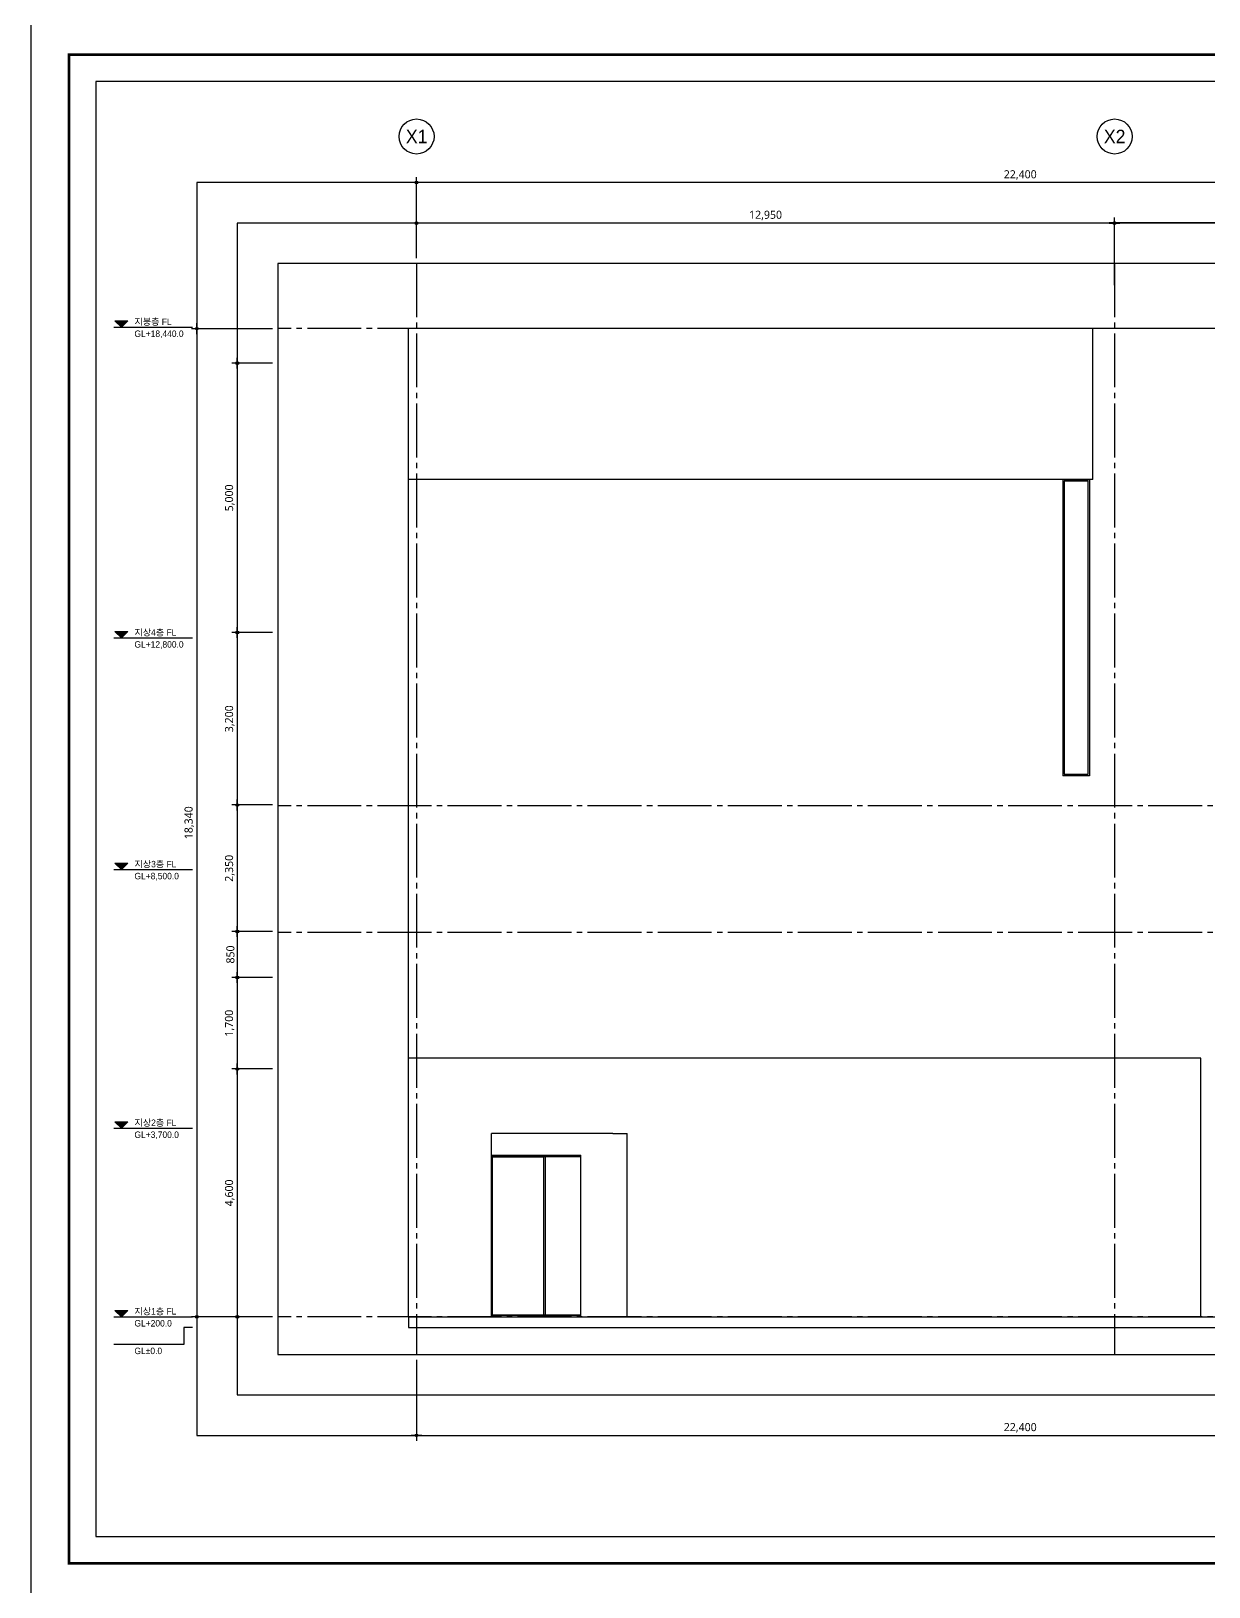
# Model space of a CAD drawing. Header units: millimetres. Extents: x 2135 to 254135, y 1035 to 90135.
# Drawn here: x 2135 to 23985, y 31148 to 60023 of the extents above; entities that cross this region are included whole.
import ezdxf
from ezdxf.enums import TextEntityAlignment as Align

# ---------------------------------------------------------------- set-up
doc = ezdxf.new("R2010")
doc.units = ezdxf.units.MM
doc.linetypes.add('CEN3', pattern=[26, 20, -2, 2, -2])
doc.linetypes.add('CENTER2', pattern=[28.575, 19.05, -3.175, 3.175, -3.175])
doc.layers.get('Defpoints').update_dxf_attribs({"color": 157})
for name, color, linetype in [('A-01-CNTL', 1, 'CENTER2'), ('A-02-ELEV', 2, 'Continuous'), ('A-03-ELEV', 3, 'Continuous'), ('A-03-TEXT', 3, 'Continuous'), ('A-04-FRAME', 4, 'Continuous'), ('A-07-DIM', 7, 'Continuous'), ('A-07-SYM', 7, 'Continuous'), ('form_TED.A', 40, 'Continuous'), ('WA2(가벽)_TED.A', 7, 'Continuous')]:
    doc.layers.add(name, color=color, linetype=linetype)
doc.styles.add('돋움', font='')
doc.styles.add('맑은고딕', font='malgun.ttf')
doc.styles.get('돋움').set_extended_font_data('Dotum')
doc.dimstyles.new('HR-100', dxfattribs={"dimscale": 120, "dimtxt": 3, "dimasz": 1, "dimexe": 2, "dimexo": 2, "dimgap": 1, "dimtad": 1, "dimdec": 0, "dimdsep": 46, "dimlunit": 6, "dimtxsty": '맑은고딕', "dimblk": 'DIMDOT', "dimcen": 2.5, "dimdle": 1.5, "dimclrd": 7, "dimclrt": 3, "dimadec": 0, "dimazin": 0, "dimtfac": 1, "dimtdec": 0, "dimtix": 1, "dimtmove": 2, "dimatfit": 3, "dimfxl": 1, "dimtvp": 1, "dimtolj": 1, "dimtzin": 0, "dimlwd": -1, "dimarcsym": 0})

# ---------------------------------------------------------------- blocks, each defined once
blk = doc.blocks.new('FORM_TED.A')
at = {"layer": 'Defpoints', "color": 143, "ltscale": 100, "true_color": 0x7aafdf}
for points in [[(12, 13.5), (355, 13.5), (355, 283.5), (12, 283.5)], [(30.75, 32.25), (336.25, 32.25), (336.25, 264.75), (30.75, 264.75)], [(38.25, 39.75), (328.75, 39.75), (328.75, 257.25), (38.25, 257.25)], [(45.75, 47.25), (321.25, 47.25), (321.25, 249.75), (45.75, 249.75)]]:
    blk.add_lwpolyline(points, close=True, dxfattribs=at)
at = {"layer": 'form_TED.A', "ltscale": 30}
blk.add_lwpolyline([(420, 0), (0, 0), (0, 297), (420, 297)], close=True, dxfattribs=at)
at = {"layer": 'form_TED.A', "ltscale": 30, "const_width": 0.5}
blk.add_lwpolyline([(407, 8.5), (7, 8.5), (7, 288.5), (407, 288.5)], close=True, dxfattribs=at)
blk = doc.blocks.new('DIMDOT')
blk.add_line((-2, 0), (2, 0))
blk.add_circle((0, 0), 0.5)
blk = doc.blocks.new('*D254')
at = {"layer": 'A-07-DIM', "color": 0, "lineweight": -2, "ltscale": 50, "transparency": 16777216}
for p, q in [((22235, 55812), (22235, 56562)), ((31685, 55812), (31685, 56562))]:
    blk.add_line(p, q, dxfattribs=at)
at = {"layer": 'A-07-DIM', "color": 7, "ltscale": 50, "transparency": 16777216}
blk.add_line((31635, 56462), (22285, 56462), dxfattribs=at)
at = {"layer": 'Defpoints', "color": 0, "ltscale": 50, "transparency": 16777216}
for p in [(22235, 56462), (22235, 55712, 0), (31685, 55712, 0)]:
    blk.add_point(p, dxfattribs=at)
at = {"layer": 'A-07-DIM', "color": 7, "ltscale": 50, "transparency": 16777216, "xscale": 50, "yscale": 50, "zscale": 50, "rotation": 180}
blk.add_blockref('DIMDOT', (22235, 56462), dxfattribs=at)
at = {"layer": 'A-07-DIM', "color": 7, "ltscale": 50, "transparency": 16777216, "xscale": 50, "yscale": 50, "zscale": 50}
blk.add_blockref('DIMDOT', (31685, 56462), dxfattribs=at)
at = {"layer": 'A-07-DIM', "color": 3, "ltscale": 50, "transparency": 16777216, "insert": (26960, 56602), "char_height": 150, "attachment_point": 5, "style": '맑은고딕'}
blk.add_mtext('\\A1;9,450', dxfattribs=at)
blk = doc.blocks.new('*D255')
at = {"layer": 'A-07-DIM', "color": 0, "lineweight": -2, "ltscale": 50, "transparency": 16777216}
for p, q in [((9285, 55812), (9285, 57312)), ((31685, 55812), (31685, 57312))]:
    blk.add_line(p, q, dxfattribs=at)
at = {"layer": 'A-07-DIM', "color": 7, "ltscale": 50, "transparency": 16777216}
blk.add_line((31635, 57212), (9335, 57212), dxfattribs=at)
at = {"layer": 'Defpoints', "color": 0, "ltscale": 50, "transparency": 16777216}
for p in [(9285, 57212), (9285, 55712, 0), (31685, 55712, 0)]:
    blk.add_point(p, dxfattribs=at)
at = {"layer": 'A-07-DIM', "color": 7, "ltscale": 50, "transparency": 16777216, "xscale": 50, "yscale": 50, "zscale": 50, "rotation": 180}
blk.add_blockref('DIMDOT', (9285, 57212), dxfattribs=at)
at = {"layer": 'A-07-DIM', "color": 7, "ltscale": 50, "transparency": 16777216, "xscale": 50, "yscale": 50, "zscale": 50}
blk.add_blockref('DIMDOT', (31685, 57212), dxfattribs=at)
at = {"layer": 'A-07-DIM', "color": 3, "ltscale": 50, "transparency": 16777216, "insert": (20485, 57352), "char_height": 150, "attachment_point": 5, "style": '맑은고딕'}
blk.add_mtext('\\A1;22,400', dxfattribs=at)
blk = doc.blocks.new('*D256')
at = {"layer": 'A-07-DIM', "color": 0, "lineweight": -2, "ltscale": 50, "transparency": 16777216}
for p, q in [((9285, 55810), (9285, 56560)), ((22235, 55310), (22235, 56560))]:
    blk.add_line(p, q, dxfattribs=at)
at = {"layer": 'A-07-DIM', "color": 7, "ltscale": 50, "transparency": 16777216}
blk.add_line((22185, 56460), (9335, 56460), dxfattribs=at)
at = {"layer": 'Defpoints', "color": 0, "ltscale": 50, "transparency": 16777216}
for p in [(9285, 56460), (9285, 55710, 0), (22235, 55210, 0)]:
    blk.add_point(p, dxfattribs=at)
at = {"layer": 'A-07-DIM', "color": 7, "ltscale": 50, "transparency": 16777216, "xscale": 50, "yscale": 50, "zscale": 50, "rotation": 180}
blk.add_blockref('DIMDOT', (9285, 56460), dxfattribs=at)
at = {"layer": 'A-07-DIM', "color": 7, "ltscale": 50, "transparency": 16777216, "xscale": 50, "yscale": 50, "zscale": 50}
blk.add_blockref('DIMDOT', (22235, 56460), dxfattribs=at)
at = {"layer": 'A-07-DIM', "color": 3, "ltscale": 50, "transparency": 16777216, "insert": (15760, 56601), "char_height": 150, "attachment_point": 5, "style": '맑은고딕'}
blk.add_mtext('\\A1;12,950', dxfattribs=at)
blk = doc.blocks.new('*D257')
at = {"layer": 'A-07-DIM', "color": 0, "lineweight": -2, "ltscale": 50, "transparency": 16777216}
for p, q in [((6610, 54500), (5110, 54500)), ((6610, 36160), (5110, 36160))]:
    blk.add_line(p, q, dxfattribs=at)
at = {"layer": 'A-07-DIM', "color": 7, "ltscale": 50, "transparency": 16777216}
blk.add_line((5210, 54450), (5210, 36210), dxfattribs=at)
at = {"layer": 'Defpoints', "color": 0, "ltscale": 50, "transparency": 16777216}
for p in [(6710, 54500), (5210, 36160), (6710, 36160)]:
    blk.add_point(p, dxfattribs=at)
at = {"layer": 'A-07-DIM', "color": 7, "ltscale": 50, "transparency": 16777216, "xscale": 50, "yscale": 50, "zscale": 50}
for p, rotation in [((5210, 54500), 90), ((5210, 36160), 270)]:
    blk.add_blockref('DIMDOT', p, dxfattribs=dict(at, rotation=rotation))
at = {"layer": 'A-07-DIM', "color": 3, "ltscale": 50, "transparency": 16777216, "insert": (5069, 45330), "char_height": 150, "attachment_point": 5, "rotation": 90, "style": '맑은고딕'}
blk.add_mtext('\\A1;18,340', dxfattribs=at)
blk = doc.blocks.new('*D258')
at = {"layer": 'A-07-DIM', "color": 0, "lineweight": -2, "ltscale": 50, "transparency": 16777216}
for p, q in [((9285, 35360), (9285, 33860)), ((31685, 35360), (31685, 33860))]:
    blk.add_line(p, q, dxfattribs=at)
at = {"layer": 'A-07-DIM', "color": 7, "ltscale": 50, "transparency": 16777216}
blk.add_line((9335, 33960), (31635, 33960), dxfattribs=at)
at = {"layer": 'Defpoints', "color": 0, "ltscale": 50, "transparency": 16777216}
for p in [(9285, 35460, 0), (31685, 35460), (31685, 33960)]:
    blk.add_point(p, dxfattribs=at)
at = {"layer": 'A-07-DIM', "color": 7, "ltscale": 50, "transparency": 16777216, "xscale": 50, "yscale": 50, "zscale": 50, "rotation": 180}
blk.add_blockref('DIMDOT', (9285, 33960), dxfattribs=at)
at = {"layer": 'A-07-DIM', "color": 7, "ltscale": 50, "transparency": 16777216, "xscale": 50, "yscale": 50, "zscale": 50}
blk.add_blockref('DIMDOT', (31685, 33960), dxfattribs=at)
at = {"layer": 'A-07-DIM', "color": 3, "ltscale": 50, "transparency": 16777216, "insert": (20485, 34100), "char_height": 150, "attachment_point": 5, "style": '맑은고딕'}
blk.add_mtext('\\A1;22,400', dxfattribs=at)
blk = doc.blocks.new('*D259')
at = {"layer": 'A-07-DIM', "color": 0, "lineweight": -2, "ltscale": 50, "transparency": 16777216}
for p, q in [((6610, 53860), (5860, 53860)), ((6610, 48860), (5860, 48860))]:
    blk.add_line(p, q, dxfattribs=at)
at = {"layer": 'A-07-DIM', "color": 7, "ltscale": 50, "transparency": 16777216}
blk.add_line((5960, 53810), (5960, 48910), dxfattribs=at)
at = {"layer": 'Defpoints', "color": 0, "ltscale": 50, "transparency": 16777216}
for p in [(6710, 53860), (5960, 48860), (6710, 48860)]:
    blk.add_point(p, dxfattribs=at)
at = {"layer": 'A-07-DIM', "color": 7, "ltscale": 50, "transparency": 16777216, "xscale": 50, "yscale": 50, "zscale": 50}
for p, rotation in [((5960, 53860), 90), ((5960, 48860), 270)]:
    blk.add_blockref('DIMDOT', p, dxfattribs=dict(at, rotation=rotation))
at = {"layer": 'A-07-DIM', "color": 3, "ltscale": 50, "transparency": 16777216, "insert": (5820, 51360), "char_height": 150, "attachment_point": 5, "rotation": 90, "style": '맑은고딕'}
blk.add_mtext('\\A1;5,000', dxfattribs=at)
blk = doc.blocks.new('*D260')
at = {"layer": 'A-07-DIM', "color": 0, "lineweight": -2, "transparency": 16777216}
for p, q in [((6610, 48860), (5860, 48860)), ((6610, 45660), (5860, 45660))]:
    blk.add_line(p, q, dxfattribs=at)
at = {"layer": 'A-07-DIM', "color": 7, "transparency": 16777216}
blk.add_line((5960, 48810), (5960, 45710), dxfattribs=at)
at = {"layer": 'Defpoints', "color": 0, "transparency": 16777216}
for p in [(6710, 48860), (5960, 45660), (6710, 45660)]:
    blk.add_point(p, dxfattribs=at)
at = {"layer": 'A-07-DIM', "color": 7, "transparency": 16777216, "xscale": 50, "yscale": 50, "zscale": 50}
for p, rotation in [((5960, 48860), 90), ((5960, 45660), 270)]:
    blk.add_blockref('DIMDOT', p, dxfattribs=dict(at, rotation=rotation))
at = {"layer": 'A-07-DIM', "color": 3, "transparency": 16777216, "insert": (5820, 47260), "char_height": 150, "attachment_point": 5, "rotation": 90, "style": '맑은고딕'}
blk.add_mtext('\\A1;3,200', dxfattribs=at)
blk = doc.blocks.new('*D261')
at = {"layer": 'A-07-DIM', "color": 0, "lineweight": -2, "transparency": 16777216}
for p, q in [((6610, 45660), (5860, 45660)), ((6610, 43310), (5860, 43310))]:
    blk.add_line(p, q, dxfattribs=at)
at = {"layer": 'A-07-DIM', "color": 7, "transparency": 16777216}
blk.add_line((5960, 45610), (5960, 43360), dxfattribs=at)
at = {"layer": 'Defpoints', "color": 0, "transparency": 16777216}
for p in [(6710, 45660), (5960, 43310), (6710, 43310)]:
    blk.add_point(p, dxfattribs=at)
at = {"layer": 'A-07-DIM', "color": 7, "transparency": 16777216, "xscale": 50, "yscale": 50, "zscale": 50}
for p, rotation in [((5960, 45660), 90), ((5960, 43310), 270)]:
    blk.add_blockref('DIMDOT', p, dxfattribs=dict(at, rotation=rotation))
at = {"layer": 'A-07-DIM', "color": 3, "transparency": 16777216, "insert": (5820, 44485), "char_height": 150, "attachment_point": 5, "rotation": 90, "style": '맑은고딕'}
blk.add_mtext('\\A1;2,350', dxfattribs=at)
blk = doc.blocks.new('*D262')
at = {"layer": 'A-07-DIM', "color": 0, "lineweight": -2, "transparency": 16777216}
for p, q in [((6610, 43310), (5860, 43310)), ((6610, 42460), (5860, 42460))]:
    blk.add_line(p, q, dxfattribs=at)
at = {"layer": 'A-07-DIM', "color": 7, "transparency": 16777216}
blk.add_line((5960, 43260), (5960, 42510), dxfattribs=at)
at = {"layer": 'Defpoints', "color": 0, "transparency": 16777216}
for p in [(6710, 43310), (5960, 42460), (6710, 42460)]:
    blk.add_point(p, dxfattribs=at)
at = {"layer": 'A-07-DIM', "color": 7, "transparency": 16777216, "xscale": 50, "yscale": 50, "zscale": 50}
for p, rotation in [((5960, 43310), 90), ((5960, 42460), 270)]:
    blk.add_blockref('DIMDOT', p, dxfattribs=dict(at, rotation=rotation))
at = {"layer": 'A-07-DIM', "color": 3, "transparency": 16777216, "insert": (5832, 42885), "char_height": 150, "attachment_point": 5, "rotation": 90, "style": '맑은고딕'}
blk.add_mtext('\\A1;850', dxfattribs=at)
blk = doc.blocks.new('*D263')
at = {"layer": 'A-07-DIM', "color": 0, "lineweight": -2, "transparency": 16777216}
for p, q in [((6610, 42460), (5860, 42460)), ((6610, 40760), (5860, 40760))]:
    blk.add_line(p, q, dxfattribs=at)
at = {"layer": 'A-07-DIM', "color": 7, "transparency": 16777216}
blk.add_line((5960, 42410), (5960, 40810), dxfattribs=at)
at = {"layer": 'Defpoints', "color": 0, "transparency": 16777216}
for p in [(6710, 42460), (5960, 40760), (6710, 40760)]:
    blk.add_point(p, dxfattribs=at)
at = {"layer": 'A-07-DIM', "color": 7, "transparency": 16777216, "xscale": 50, "yscale": 50, "zscale": 50}
for p, rotation in [((5960, 42460), 90), ((5960, 40760), 270)]:
    blk.add_blockref('DIMDOT', p, dxfattribs=dict(at, rotation=rotation))
at = {"layer": 'A-07-DIM', "color": 3, "transparency": 16777216, "insert": (5819, 41610), "char_height": 150, "attachment_point": 5, "rotation": 90, "style": '맑은고딕'}
blk.add_mtext('\\A1;1,700', dxfattribs=at)
blk = doc.blocks.new('*D264')
at = {"layer": 'A-07-DIM', "color": 0, "lineweight": -2, "transparency": 16777216}
for p, q in [((6610, 40760), (5860, 40760)), ((6610, 36160), (5860, 36160))]:
    blk.add_line(p, q, dxfattribs=at)
at = {"layer": 'A-07-DIM', "color": 7, "transparency": 16777216}
blk.add_line((5960, 40710), (5960, 36210), dxfattribs=at)
at = {"layer": 'Defpoints', "color": 0, "transparency": 16777216}
for p in [(6710, 40760), (5960, 36160), (6710, 36160)]:
    blk.add_point(p, dxfattribs=at)
at = {"layer": 'A-07-DIM', "color": 7, "transparency": 16777216, "xscale": 50, "yscale": 50, "zscale": 50}
for p, rotation in [((5960, 40760), 90), ((5960, 36160), 270)]:
    blk.add_blockref('DIMDOT', p, dxfattribs=dict(at, rotation=rotation))
at = {"layer": 'A-07-DIM', "color": 3, "transparency": 16777216, "insert": (5820, 38460), "char_height": 150, "attachment_point": 5, "rotation": 90, "style": '맑은고딕'}
blk.add_mtext('\\A1;4,600', dxfattribs=at)

msp = doc.modelspace()

# ---------------------------------------------------------------- hatches: boundary and pattern name
at = {"layer": 'A-07-SYM', "ltscale": 50}
for points in [[(3929.5, 54646.6), (3689.5, 54646.6), (3809.5, 54526.6)], [(3929.5, 48880.3), (3689.5, 48880.3), (3809.5, 48760.3)], [(3929.5, 44580.4), (3689.5, 44580.4), (3809.5, 44460.4)], [(3929.5, 39780.4), (3689.5, 39780.4), (3809.5, 39660.4)], [(3929.5, 36280.4), (3689.5, 36280.4), (3809.5, 36160.4)]]:
    msp.add_hatch(color=256, dxfattribs=at).paths.add_polyline_path(points)

# ---------------------------------------------------------------- linework, layer by layer
at = {"layer": 'A-01-CNTL', "linetype": 'CEN3', "ltscale": 50}
for p, q in [((9284.6, 55712, 0), (9284.6, 35462, 0)), ((22234.6, 55712, 0), (22234.6, 35462, 0)), ((34259.6, 54500.4), (6709.6, 54500.4)), ((34259.6, 45645), (6709.6, 45645)), ((34259.6, 43295), (6709.6, 43295)), ((34259.6, 36160.4), (6709.6, 36160.4))]:
    msp.add_line(p, q, dxfattribs=at)
at = {"layer": 'A-02-ELEV'}
for p, q in [((31834.6, 54500.4), (9134.6, 54500.4)), ((21834.6, 51700.4), (21834.6, 54500.4)), ((9134.6, 40960.4), (9134.6, 51700.4)), ((9134.6, 36160.4), (9134.6, 40960.4)), ((23606.8, 40960.4), (9134.6, 40960.4)), ((23834.6, 40960.4), (23606.8, 40960.4)), ((23834.6, 36160.4), (23834.6, 40960.4)), ((10673.4, 39160.4), (10673.4, 39560.4)), ((12677.7, 39560.4), (10673.4, 39560.4)), ((12929.4, 39560.4), (12677.7, 39560.4)), ((12929.4, 39560.4), (12933.3, 39560.4)), ((12933.3, 39560.4), (13190, 39560.4)), ((13190, 36160.4), (13190, 39560.4)), ((10673.4, 39160.4), (10692.2, 39160.4)), ((10673.4, 36160.4), (10673.4, 39160.4)), ((10692.2, 39130.4), (10692.2, 39160.4)), ((10692.2, 36190.4), (10692.2, 39130.4)), ((12331.9, 39130.4), (12331.9, 39160.4)), ((12331.9, 36190.4), (12331.9, 39130.4)), ((9134.6, 36160.4), (9134.6, 35960.4)), ((9134.6, 36160.4), (10673.4, 36160.4)), ((10673.4, 36160.4), (10692.2, 36160.4)), ((10692.2, 36160.4), (10692.2, 36190.4)), ((10692.2, 36160.4), (12331.9, 36160.4)), ((12331.9, 36190.4), (11672.6, 36190.4)), ((12331.9, 36160.4), (12331.9, 36190.4)), ((12331.9, 36160.4), (13190, 36160.4)), ((13190, 36160.4), (23802.6, 36160.4)), ((23802.6, 36160.4), (23834.6, 36160.4)), ((23834.6, 36160.4), (31834.6, 36160.4)), ((9134.6, 35960.4), (31834.6, 35960.4))]:
    msp.add_line(p, q, dxfattribs=at)
at = {"layer": 'A-03-ELEV', "ltscale": 100}
for p, q in [((9134.6, 51700.4), (9134.6, 54500.4)), ((21834.6, 51700.4), (9134.6, 51700.4))]:
    msp.add_line(p, q, dxfattribs=at)
at = {"layer": 'A-03-ELEV'}
msp.add_line((11642.6, 36190.4), (10692.2, 36190.4), dxfattribs=at)
at = {"layer": 'A-04-FRAME', "ltscale": 100}
for p, q in [((21273, 51700.4), (21273, 46200.4)), ((21273, 51700.4), (21772.9, 51700.4)), ((21773, 51700.4), (21772.9, 51700.4)), ((21773, 51700.4), (21773, 46200.4)), ((21303, 51670.4), (21303, 46230.4)), ((21743, 51670.4), (21303, 51670.4)), ((21743, 46230.4), (21743, 51670.4)), ((21773, 46200.4), (21273, 46200.4)), ((21303, 46230.4), (21743, 46230.4)), ((10692.2, 39160.4), (12331.9, 39160.4)), ((10692.2, 39130.4), (11642.6, 39130.4)), ((12331.9, 39130.4), (10692.2, 39130.4)), ((11642.6, 39130.4), (11642.6, 36190.4)), ((11672.6, 39130.4), (11672.6, 36190.4)), ((10692.2, 36190.4), (12331.9, 36190.4)), ((11672.6, 36190.4), (11642.6, 36190.4))]:
    msp.add_line(p, q, dxfattribs=at)
at = {"layer": 'A-07-SYM', "ltscale": 50}
for p, q in [((3689.5, 54646.6), (3929.5, 54646.6)), ((3809.5, 54526.6), (3689.5, 54646.6)), ((3809.5, 54526.6), (3929.5, 54646.6)), ((3669.5, 54526.6), (5126.1, 54526.6)), ((3689.5, 48880.3), (3929.5, 48880.3)), ((3809.5, 48760.3), (3689.5, 48880.3)), ((3809.5, 48760.3), (3929.5, 48880.3)), ((3669.5, 48760.3), (5126.1, 48760.3)), ((3689.5, 44580.4), (3929.5, 44580.4)), ((3809.5, 44460.4), (3689.5, 44580.4)), ((3809.5, 44460.4), (3929.5, 44580.4)), ((3669.5, 44460.4), (5126.1, 44460.4)), ((3669.5, 39660.4), (5126.1, 39660.4)), ((3689.5, 39780.4), (3929.5, 39780.4)), ((3809.5, 39660.4), (3689.5, 39780.4)), ((3809.5, 39660.4), (3929.5, 39780.4)), ((3669.5, 36160.4), (5126.1, 36160.4)), ((3689.5, 36280.4), (3929.5, 36280.4)), ((3809.5, 36160.4), (3689.5, 36280.4)), ((3809.5, 36160.4), (3929.5, 36280.4))]:
    msp.add_line(p, q, dxfattribs=at)
msp.add_lwpolyline([(5126.1, 35960.4), (4966.1, 35960.4), (4966.1, 35647.9), (3669.5, 35647.9)], dxfattribs=at)
for centre in [(9284.6, 58067, 0), (22234.6, 58067, 0)]:
    msp.add_circle(centre, 325, dxfattribs=at)

# ---------------------------------------------------------------- block references
at = {"layer": 'WA2(가벽)_TED.A', "xscale": 100, "yscale": 100, "zscale": 100}
msp.add_blockref('FORM_TED.A', (2134.6, 30735.4), dxfattribs=at)

# ---------------------------------------------------------------- texts
at = {"layer": 'A-03-TEXT', "ltscale": 50, "style": '돋움'}
for s, p in [('X1', (9287.4, 58067, 0)), ('X2', (22236.7, 58067, 0))]:
    msp.add_text(s, height=250, dxfattribs=at).set_placement(p, align=Align.MIDDLE_CENTER)
for s, p in [('지붕층 FL', (4051.5, 54628.6)), ('지상4층 FL', (4051.5, 48862.3)), ('지상3층 FL', (4051.5, 44562.4)), ('지상2층 FL', (4051.5, 39762.4)), ('지상1층 FL', (4051.5, 36262.4))]:
    msp.add_text(s, height=120, dxfattribs=at).set_placement(p, align=Align.MIDDLE_LEFT)
for s, p in [('GL+18,440.0', (4051.5, 54466.6)), ('GL+12,800.0', (4051.5, 48700.3)), ('GL+8,500.0', (4051.5, 44400.4)), ('GL+3,700.0', (4051.5, 39600.4)), ('GL+200.0', (4051.5, 36100.4)), ('GL±0.0', (4051.5, 35587.9))]:
    msp.add_text(s, height=120, dxfattribs=at).set_placement(p, align=Align.TOP_LEFT)

# ---------------------------------------------------------------- dimensions: what is measured, and where the dimension line sits
at = {"layer": 'A-07-DIM', "ltscale": 50}
for base, p1, p2, angle, picture, middle in [((9284.6, 57212), (31684.6, 55712, 0), (9284.6, 55712, 0), 180, '*D255', (20484.6, 57352.1)), ((9284.6, 56460.3), (22234.6, 55210.3, 0), (9284.6, 55710.3, 0), 180, '*D256', (15759.6, 56600.8)), ((22234.6, 56462), (31684.6, 55712, 0), (22234.6, 55712, 0), 180, '*D254', (26959.6, 56602.1)), ((5209.6, 36160.4), (6709.6, 54500.4), (6709.6, 36160.4), 270, '*D257', (5069.2, 45330.4)), ((5959.6, 48860.3), (6709.6, 53860.3), (6709.6, 48860.3), 90, '*D259', (5819.6, 51360.3))]:
    dim = msp.add_linear_dim(base=base, p1=p1, p2=p2, angle=angle, dimstyle='HR-100', override={"dimscale": 50}, dxfattribs=at)
    dim.commit()
    dim.dimension.update_dxf_attribs({"geometry": picture, "text_midpoint": middle})
at = {"layer": 'A-07-DIM'}
for base, p1, p2, picture, middle in [((5959.6, 45660.4), (6709.6, 48860.3), (6709.6, 45660.4), '*D260', (5819.6, 47260.3)), ((5959.6, 43310.4), (6709.6, 45660.4), (6709.6, 43310.4), '*D261', (5819.6, 44485.4)), ((5959.6, 42460.4), (6709.6, 43310.4), (6709.6, 42460.4), '*D262', (5832.2, 42885.4)), ((5959.6, 40760.4), (6709.6, 42460.4), (6709.6, 40760.4), '*D263', (5819.2, 41610.4)), ((5959.6, 36160.4), (6709.6, 40760.4), (6709.6, 36160.4), '*D264', (5819.6, 38460.4))]:
    dim = msp.add_linear_dim(base=base, p1=p1, p2=p2, angle=90, dimstyle='HR-100', override={"dimscale": 50}, dxfattribs=at)
    dim.commit()
    dim.dimension.update_dxf_attribs({"geometry": picture, "text_midpoint": middle})
at = {"layer": 'A-07-DIM', "ltscale": 50}
dim = msp.add_linear_dim(base=(31684.6, 33960.4), p1=(9284.6, 35460.4, 0), p2=(31684.6, 35460.4), dimstyle='HR-100', override={"dimscale": 50}, dxfattribs=at)
dim.commit()
dim.dimension.update_dxf_attribs({"geometry": '*D258', "text_midpoint": (20484.6, 34100.4)})

doc.saveas('drawing.dxf')
